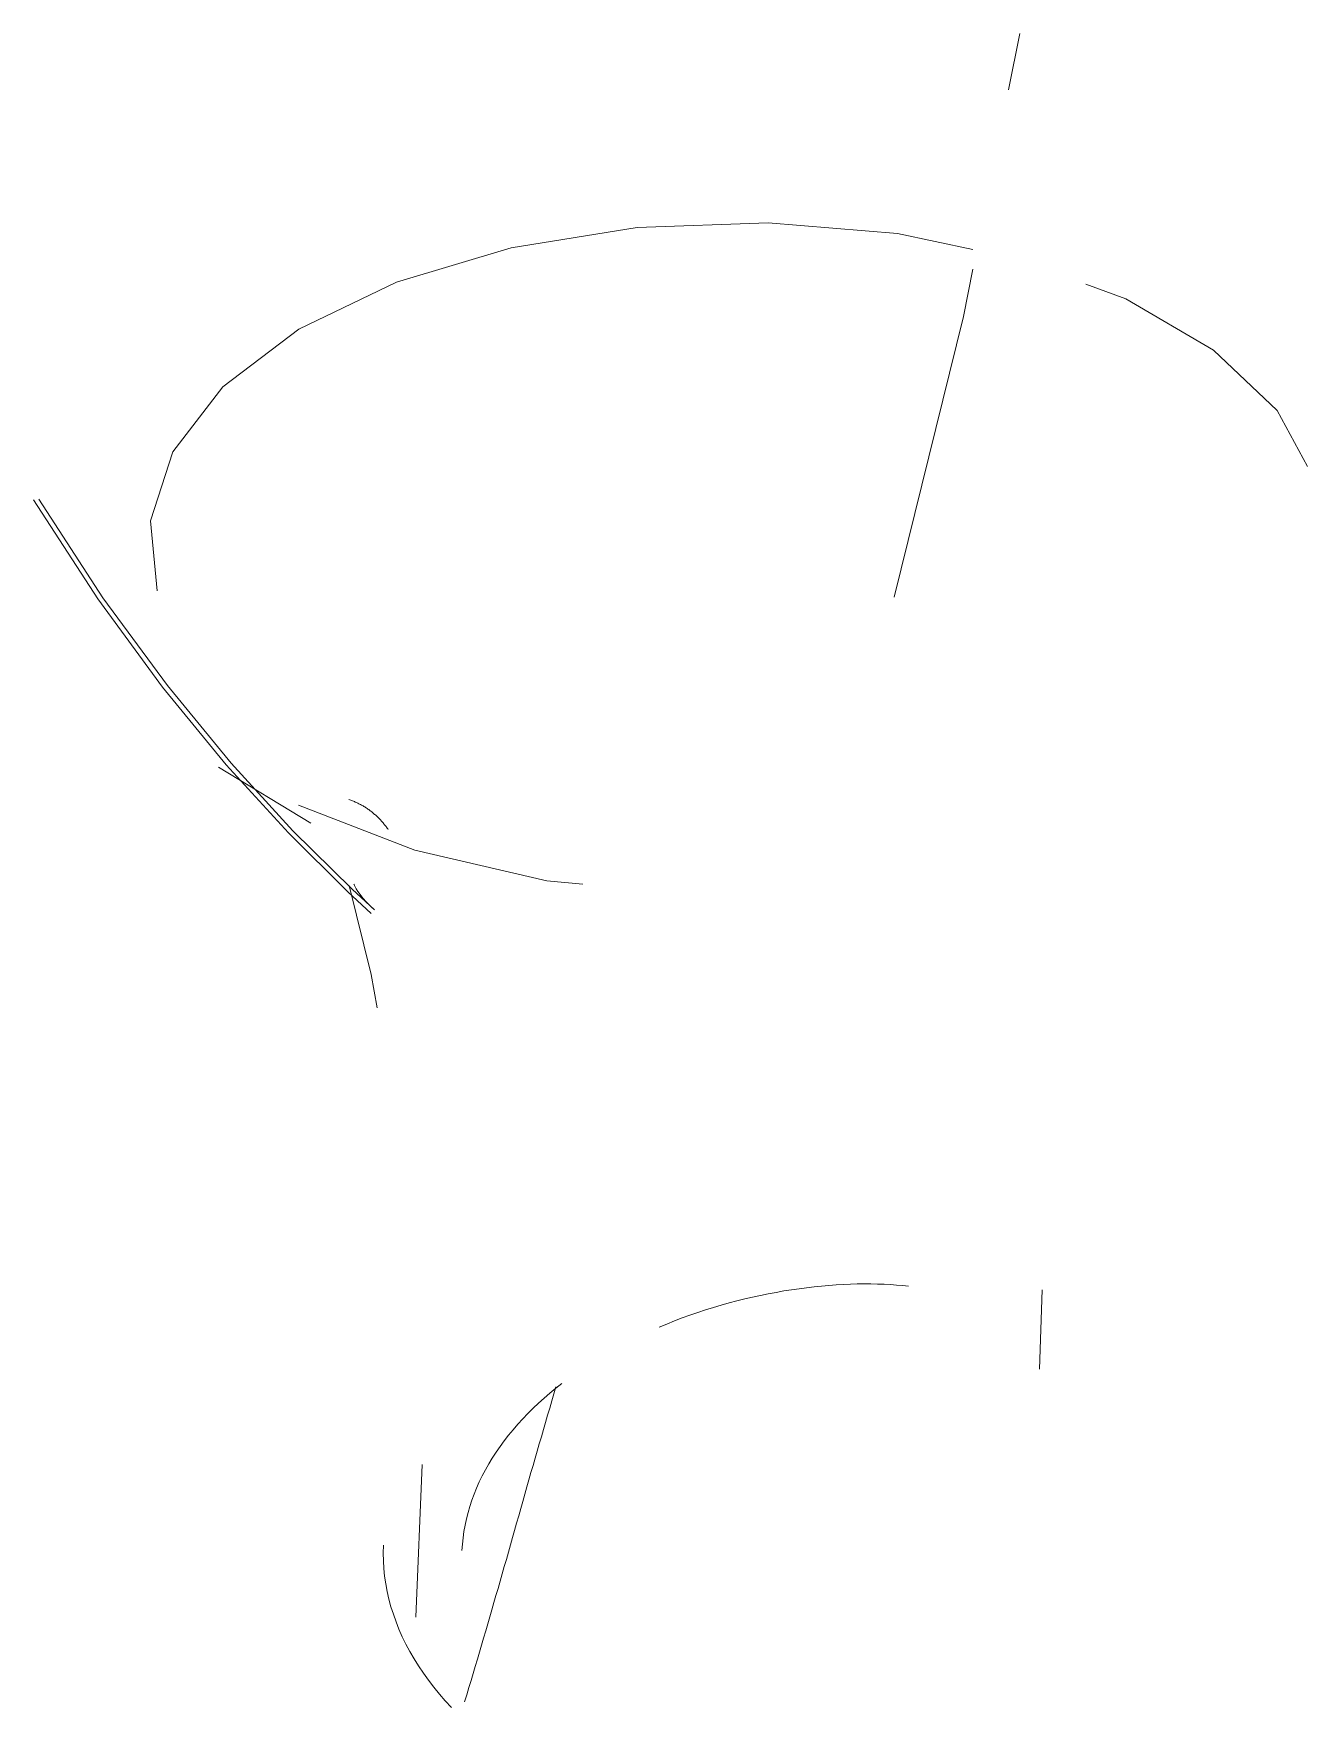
# Model space of a CAD drawing. Header units: inches. Extents: x 27328 to 121296, y -4075 to 4147.
# Drawn here: x 120831.29 to 120847.51, y -2362.96 to -2341.63 of the extents above; entities that cross this region are included whole.
import ezdxf

# ---------------------------------------------------------------- set-up
doc = ezdxf.new("R2010")
doc.units = ezdxf.units.IN
doc.header["$MEASUREMENT"] = 0
doc.layers.add('Q-SPCQ', color=91, linetype='Continuous', lineweight=9)

# ---------------------------------------------------------------- blocks, each defined once
blk = doc.blocks.new('FP_122-Axon - Looking South West')
at = {"layer": 'Q-SPCQ'}
for p, q in [((-32976.165, -2358.645), (-32976.131, -2357.638)), ((-32982.321, -2358.871), (-32982.348, -2358.962)), ((-32982.374, -2359.052), (-32982.401, -2359.143)), ((-32982.348, -2358.962), (-32982.374, -2359.052)), ((-32982.454, -2359.325), (-32982.481, -2359.416)), ((-32982.428, -2359.234), (-32982.454, -2359.325)), ((-32982.401, -2359.143), (-32982.428, -2359.234)), ((-32982.507, -2359.507), (-32982.534, -2359.598)), ((-32982.481, -2359.416), (-32982.507, -2359.507)), ((-32982.56, -2359.69), (-32982.586, -2359.781)), ((-32982.534, -2359.598), (-32982.56, -2359.69)), ((-32982.639, -2359.964), (-32982.665, -2360.056)), ((-32982.612, -2359.873), (-32982.639, -2359.964)), ((-32982.586, -2359.781), (-32982.612, -2359.873)), ((-32982.691, -2360.148), (-32982.717, -2360.24)), ((-32982.665, -2360.056), (-32982.691, -2360.148)), ((-32982.743, -2360.332), (-32982.77, -2360.424)), ((-32982.717, -2360.24), (-32982.743, -2360.332)), ((-32982.822, -2360.608), (-32982.848, -2360.701)), ((-32982.796, -2360.516), (-32982.822, -2360.608)), ((-32982.77, -2360.424), (-32982.796, -2360.516)), ((-32982.874, -2360.793), (-32982.901, -2360.885)), ((-32982.848, -2360.701), (-32982.874, -2360.793)), ((-32982.927, -2360.978), (-32982.953, -2361.07)), ((-32982.901, -2360.885), (-32982.927, -2360.978)), ((-32983.006, -2361.255), (-32983.033, -2361.348)), ((-32982.98, -2361.163), (-32983.006, -2361.255)), ((-32982.953, -2361.07), (-32982.98, -2361.163)), ((-32983.033, -2361.348), (-32983.059, -2361.441))]:
    blk.add_line(p, q, dxfattribs=at)
blk = doc.blocks.new('FP_123-Axon - Looking South West')
at = {"layer": 'Q-SPCQ'}
for p, q in [((-32984.106, -2361.806), (-32984.025, -2359.862)), ((-32984.521, -2360.989), (-32984.519, -2360.891)), ((-32984.519, -2361.087), (-32984.521, -2360.989)), ((-32984.513, -2361.185), (-32984.519, -2361.087)), ((-32984.503, -2361.283), (-32984.513, -2361.185)), ((-32984.489, -2361.381), (-32984.503, -2361.283)), ((-32984.471, -2361.479), (-32984.489, -2361.381)), ((-32983.059, -2361.441), (-32983.085, -2361.531)), ((-32984.449, -2361.576), (-32984.471, -2361.479)), ((-32984.423, -2361.673), (-32984.449, -2361.576)), ((-32984.392, -2361.77), (-32984.423, -2361.673)), ((-32983.111, -2361.621), (-32983.137, -2361.711)), ((-32983.085, -2361.531), (-32983.111, -2361.621)), ((-32984.358, -2361.866), (-32984.392, -2361.77)), ((-32984.32, -2361.961), (-32984.358, -2361.866)), ((-32983.19, -2361.891), (-32983.216, -2361.982)), ((-32983.163, -2361.801), (-32983.19, -2361.891)), ((-32983.137, -2361.711), (-32983.163, -2361.801)), ((-32984.278, -2362.056), (-32984.32, -2361.961)), ((-32984.232, -2362.15), (-32984.278, -2362.056)), ((-32983.242, -2362.072), (-32983.269, -2362.162)), ((-32983.216, -2361.982), (-32983.242, -2362.072)), ((-32984.182, -2362.244), (-32984.232, -2362.15)), ((-32984.128, -2362.337), (-32984.182, -2362.244)), ((-32983.295, -2362.252), (-32983.322, -2362.343)), ((-32983.269, -2362.162), (-32983.295, -2362.252)), ((-32984.071, -2362.428), (-32984.128, -2362.337)), ((-32984.01, -2362.519), (-32984.071, -2362.428)), ((-32983.945, -2362.609), (-32984.01, -2362.519)), ((-32983.376, -2362.523), (-32983.403, -2362.613)), ((-32983.349, -2362.433), (-32983.376, -2362.523)), ((-32983.322, -2362.343), (-32983.349, -2362.433)), ((-32983.877, -2362.698), (-32983.945, -2362.609)), ((-32983.805, -2362.786), (-32983.877, -2362.698)), ((-32983.43, -2362.703), (-32983.458, -2362.794)), ((-32983.403, -2362.613), (-32983.43, -2362.703)), ((-32983.73, -2362.872), (-32983.805, -2362.786)), ((-32983.651, -2362.957), (-32983.73, -2362.872)), ((-32983.458, -2362.794), (-32983.485, -2362.884))]:
    blk.add_line(p, q, dxfattribs=at)
blk.add_polyline3d([(-32984.596, -2354.045, 0), (-32984.675, -2353.618, 0), (-32984.953, -2352.485, 0)], dxfattribs=at)
blk = doc.blocks.new('FP_124-Axon - Looking South West')
at = {"layer": 'Q-SPCQ'}
for p, q in [((-32979.323, -2357.636), (-32979.226, -2357.622)), ((-32979.226, -2357.622), (-32979.13, -2357.609)), ((-32979.13, -2357.609), (-32979.034, -2357.598)), ((-32979.034, -2357.598), (-32978.94, -2357.588)), ((-32978.94, -2357.588), (-32978.846, -2357.58)), ((-32978.846, -2357.58), (-32978.754, -2357.573)), ((-32978.754, -2357.573), (-32978.662, -2357.568)), ((-32978.662, -2357.568), (-32978.572, -2357.564)), ((-32978.572, -2357.564), (-32978.484, -2357.562)), ((-32978.484, -2357.562), (-32978.396, -2357.561)), ((-32978.396, -2357.561), (-32978.31, -2357.561)), ((-32978.31, -2357.561), (-32978.226, -2357.563)), ((-32978.226, -2357.563), (-32978.143, -2357.566)), ((-32978.143, -2357.566), (-32978.062, -2357.57)), ((-32978.062, -2357.57), (-32977.983, -2357.575)), ((-32977.983, -2357.575), (-32977.906, -2357.582)), ((-32977.906, -2357.582), (-32977.83, -2357.59)), ((-32980.316, -2357.862), (-32980.216, -2357.832)), ((-32980.216, -2357.832), (-32980.116, -2357.804)), ((-32980.116, -2357.804), (-32980.016, -2357.777)), ((-32980.016, -2357.777), (-32979.916, -2357.753)), ((-32979.916, -2357.753), (-32979.817, -2357.729)), ((-32979.817, -2357.729), (-32979.717, -2357.707)), ((-32979.717, -2357.707), (-32979.618, -2357.687)), ((-32979.618, -2357.687), (-32979.519, -2357.669)), ((-32979.519, -2357.669), (-32979.421, -2357.651)), ((-32979.421, -2357.651), (-32979.323, -2357.636)), ((-32980.909, -2358.072), (-32980.812, -2358.033)), ((-32980.812, -2358.033), (-32980.714, -2357.995)), ((-32980.714, -2357.995), (-32980.615, -2357.96)), ((-32980.615, -2357.96), (-32980.516, -2357.925)), ((-32980.516, -2357.925), (-32980.416, -2357.893)), ((-32980.416, -2357.893), (-32980.316, -2357.862)), ((-32981.006, -2358.112), (-32980.909, -2358.072)), ((-32982.399, -2358.951), (-32982.324, -2358.889)), ((-32982.324, -2358.889), (-32982.246, -2358.828)), ((-32982.613, -2359.145), (-32982.543, -2359.079)), ((-32982.543, -2359.079), (-32982.472, -2359.015)), ((-32982.472, -2359.015), (-32982.399, -2358.951)), ((-32982.807, -2359.348), (-32982.744, -2359.28)), ((-32982.744, -2359.28), (-32982.68, -2359.212)), ((-32982.68, -2359.212), (-32982.613, -2359.145)), ((-32982.98, -2359.56), (-32982.925, -2359.489)), ((-32982.925, -2359.489), (-32982.867, -2359.418)), ((-32982.867, -2359.418), (-32982.807, -2359.348)), ((-32983.132, -2359.78), (-32983.084, -2359.706)), ((-32983.084, -2359.706), (-32983.033, -2359.633)), ((-32983.033, -2359.633), (-32982.98, -2359.56)), ((-32983.259, -2360.007), (-32983.22, -2359.931)), ((-32983.22, -2359.931), (-32983.177, -2359.855)), ((-32983.177, -2359.855), (-32983.132, -2359.78)), ((-32983.363, -2360.239), (-32983.331, -2360.161)), ((-32983.331, -2360.161), (-32983.297, -2360.083)), ((-32983.297, -2360.083), (-32983.259, -2360.007)), ((-32983.441, -2360.475), (-32983.418, -2360.396)), ((-32983.418, -2360.396), (-32983.392, -2360.317)), ((-32983.392, -2360.317), (-32983.363, -2360.239)), ((-32983.478, -2360.634), (-32983.461, -2360.555)), ((-32983.461, -2360.555), (-32983.441, -2360.475)), ((-32983.513, -2360.875), (-32983.504, -2360.795)), ((-32983.504, -2360.795), (-32983.493, -2360.715)), ((-32983.493, -2360.715), (-32983.478, -2360.634)), ((-32983.518, -2360.956), (-32983.513, -2360.875))]:
    blk.add_line(p, q, dxfattribs=at)
blk = doc.blocks.new('FP_125-Axon - Looking South West')
at = {"layer": 'Q-SPCQ'}
for p, q in [((-32984.958, -2351.391), (-32984.946, -2351.395)), ((-32984.946, -2351.395), (-32984.934, -2351.399)), ((-32984.934, -2351.399), (-32984.923, -2351.403)), ((-32984.923, -2351.403), (-32984.911, -2351.407)), ((-32984.911, -2351.407), (-32984.9, -2351.412)), ((-32984.9, -2351.412), (-32984.888, -2351.417)), ((-32984.888, -2351.417), (-32984.877, -2351.422)), ((-32984.877, -2351.422), (-32984.865, -2351.427)), ((-32984.865, -2351.427), (-32984.854, -2351.432)), ((-32984.854, -2351.432), (-32984.843, -2351.437)), ((-32984.843, -2351.437), (-32984.832, -2351.443)), ((-32984.832, -2351.443), (-32984.821, -2351.448)), ((-32984.821, -2351.448), (-32984.81, -2351.454)), ((-32984.81, -2351.454), (-32984.799, -2351.46)), ((-32984.799, -2351.46), (-32984.789, -2351.466)), ((-32984.789, -2351.466), (-32984.778, -2351.472)), ((-32984.778, -2351.472), (-32984.768, -2351.478)), ((-32984.768, -2351.478), (-32984.757, -2351.485)), ((-32984.757, -2351.485), (-32984.747, -2351.491)), ((-32984.747, -2351.491), (-32984.737, -2351.498)), ((-32984.737, -2351.498), (-32984.726, -2351.505)), ((-32984.726, -2351.505), (-32984.716, -2351.512)), ((-32984.716, -2351.512), (-32984.706, -2351.519)), ((-32984.706, -2351.519), (-32984.696, -2351.526)), ((-32984.696, -2351.526), (-32984.687, -2351.533)), ((-32984.687, -2351.533), (-32984.677, -2351.54)), ((-32984.677, -2351.54), (-32984.667, -2351.548)), ((-32984.667, -2351.548), (-32984.658, -2351.555)), ((-32984.658, -2351.555), (-32984.649, -2351.563)), ((-32984.649, -2351.563), (-32984.639, -2351.571)), ((-32984.639, -2351.571), (-32984.63, -2351.579)), ((-32984.63, -2351.579), (-32984.621, -2351.587)), ((-32984.621, -2351.587), (-32984.612, -2351.595)), ((-32984.612, -2351.595), (-32984.604, -2351.603)), ((-32984.604, -2351.603), (-32984.595, -2351.611)), ((-32984.595, -2351.611), (-32984.586, -2351.619)), ((-32984.586, -2351.619), (-32984.578, -2351.628)), ((-32984.578, -2351.628), (-32984.569, -2351.636)), ((-32984.569, -2351.636), (-32984.561, -2351.645)), ((-32984.561, -2351.645), (-32984.553, -2351.653)), ((-32984.553, -2351.653), (-32984.545, -2351.662)), ((-32984.545, -2351.662), (-32984.537, -2351.671)), ((-32984.537, -2351.671), (-32984.529, -2351.68)), ((-32984.529, -2351.68), (-32984.522, -2351.689)), ((-32984.522, -2351.689), (-32984.514, -2351.698)), ((-32984.514, -2351.698), (-32984.507, -2351.707)), ((-32984.507, -2351.707), (-32984.499, -2351.716)), ((-32984.499, -2351.716), (-32984.492, -2351.725)), ((-32984.492, -2351.725), (-32984.485, -2351.734)), ((-32984.485, -2351.734), (-32984.478, -2351.744)), ((-32984.478, -2351.744), (-32984.471, -2351.753)), ((-32984.471, -2351.753), (-32984.464, -2351.762)), ((-32984.464, -2351.762), (-32984.458, -2351.772))]:
    blk.add_line(p, q, dxfattribs=at)
blk.add_polyline3d([(-32984.893, -2352.469, 0), (-32984.892, -2352.473, 0), (-32984.887, -2352.484, 0), (-32984.879, -2352.502, 0), (-32984.865, -2352.528, 0), (-32984.844, -2352.56, 0), (-32984.816, -2352.6, 0), (-32984.779, -2352.647, 0), (-32984.732, -2352.699, 0), (-32984.676, -2352.756, 0), (-32984.634, -2352.795, 0)], dxfattribs=at)
blk = doc.blocks.new('FP_126-Axon - Looking South West')
at = {"layer": 'Q-SPCQ'}
for p, q in [((-32975.062, -2345.012), (-32973.947, -2345.664)), ((-32973.947, -2345.664), (-32973.139, -2346.432)), ((-32973.139, -2346.432), (-32972.75, -2347.146))]:
    blk.add_line(p, q, dxfattribs=at)
blk = doc.blocks.new('FP_127-Axon - Looking South West')
at = {"layer": 'Q-SPCQ'}
for p, q in [((-32976.416, -2341.631), (-32976.558, -2342.347)), ((-32982.891, -2344.36), (-32981.287, -2344.104)), ((-32981.287, -2344.104), (-32979.619, -2344.043)), ((-32979.619, -2344.043), (-32977.971, -2344.18)), ((-32977.971, -2344.18), (-32977.012, -2344.384)), ((-32984.352, -2344.8), (-32982.891, -2344.36)), ((-32985.596, -2345.4), (-32984.352, -2344.8)), ((-32977.012, -2344.633), (-32977.132, -2345.235)), ((-32975.573, -2344.823), (-32975.062, -2345.012)), ((-32977.132, -2345.235), (-32978.016, -2348.813)), ((-32986.562, -2346.132), (-32985.596, -2345.4)), ((-32987.202, -2346.959), (-32986.562, -2346.132)), ((-32987.485, -2347.839), (-32987.202, -2346.959)), ((-32987.398, -2348.73), (-32987.485, -2347.839))]:
    blk.add_line(p, q, dxfattribs=at)
blk.add_polyline3d([(-32988.906, -2347.564, 0), (-32988.09, -2348.821, 0), (-32987.268, -2349.939, 0), (-32986.458, -2350.925, 0), (-32985.67, -2351.787, 0), (-32984.915, -2352.534, 0), (-32984.634, -2352.795, 0)], dxfattribs=at)
blk = doc.blocks.new('FP_128-Axon - Looking South West')
at = {"layer": 'Q-SPCQ'}
for p, q in [((-32984.118, -2352.037), (-32985.6, -2351.461)), ((-32982.437, -2352.424), (-32984.118, -2352.037)), ((-32981.981, -2352.469), (-32982.437, -2352.424))]:
    blk.add_line(p, q, dxfattribs=at)
blk = doc.blocks.new('FP_129-Axon - Looking South West')
at = {"layer": 'Q-SPCQ'}
blk.add_line((-32985.444, -2351.693), (-32986.62, -2350.976), dxfattribs=at)
blk.add_polyline3d([(-32988.974, -2347.572, 0), (-32988.156, -2348.835, 0), (-32987.333, -2349.958, 0), (-32986.52, -2350.949, 0), (-32985.729, -2351.815, 0), (-32984.972, -2352.567, 0), (-32984.676, -2352.842, 0)], dxfattribs=at)
blk = doc.blocks.new('Basketball_Backstop-Performance_Sports_Systems-3103-Ceiling_Hung - 27_-0_ to 27_-11 7_8_-706978-Axon - Looking South West')
at = {"layer": 'Q-SPCQ'}
for name in ['FP_127-Axon - Looking South West', 'FP_126-Axon - Looking South West', 'FP_129-Axon - Looking South West', 'FP_125-Axon - Looking South West', 'FP_128-Axon - Looking South West', 'FP_123-Axon - Looking South West', 'FP_124-Axon - Looking South West', 'FP_122-Axon - Looking South West']:
    blk.add_blockref(name, (76910.132, 0), dxfattribs=at)

msp = doc.modelspace()

# ---------------------------------------------------------------- block references
at = {"layer": 'Q-SPCQ'}
msp.add_blockref('Basketball_Backstop-Performance_Sports_Systems-3103-Ceiling_Hung - 27_-0_ to 27_-11 7_8_-706978-Axon - Looking South West', (76910.132, 0), dxfattribs=at)

doc.saveas('drawing.dxf')
